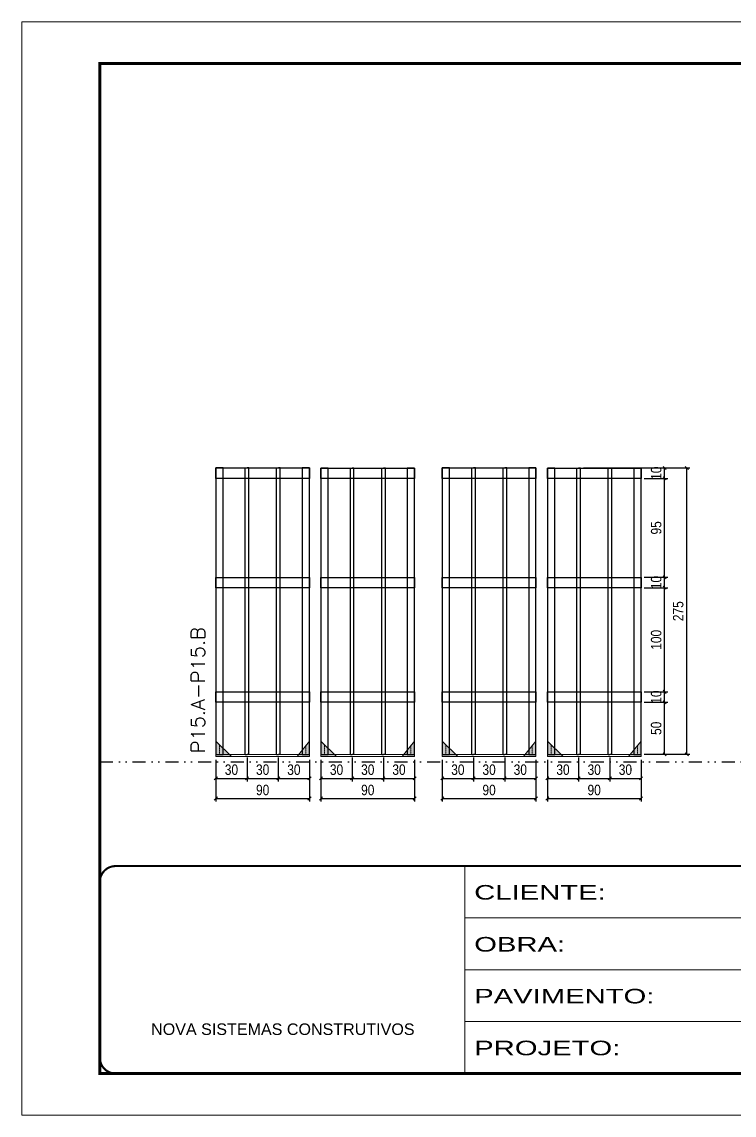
# Model space of a CAD drawing. Extents: x 14400 to 20667, y -21631 to 6985.
# Drawn here: x 19182 to 19867, y 3638 to 4688 of the extents above; entities that cross this region are included whole.
import ezdxf

# ---------------------------------------------------------------- set-up
doc = ezdxf.new("R2010")
doc.units = 0
for name, pattern in [('CONTINUO', [0]), ('DASHED', [0.75, 0.5, -0.25]), ('DIVIDE2', [0.625, 0.25, -0.125, 0, -0.125, 0, -0.125]), ('HIDDEN', [0.375, 0.25, -0.125])]:
    doc.linetypes.add(name, pattern=pattern)
for name, color, linetype in [('COTA', 241, 'Continuous'), ('Nível', 160, 'Continuous'), ('SARR_2.2x10', 60, 'Continuous'), ('SARR_3.5x7', 81, 'Continuous'), ('SARR_7x7', 40, 'Continuous')]:
    doc.layers.add(name, color=color, linetype=linetype)
for name, color, linetype, lineweight in [('Folhas', 255, 'Continuous', 9), ('Madeira', 126, 'Continuous', 18), ('Sarr 2.2x7', 40, 'Continuous', 9), ('SARRAFO DE PRESSAO', 251, 'DASHED', 9), ('Texto Seção', 7, 'Continuous', 15)]:
    doc.layers.add(name, color=color, linetype=linetype, lineweight=lineweight)
doc.styles.add('ARIAL', font='arial.ttf')
doc.styles.add('COTA TECNICA', font='techl___.ttf', dxfattribs={"height": 10})
doc.styles.add('REGUA-120', font='ROMANS.shx', dxfattribs={"height": 15})
doc.styles.add('Tecnologia', font='')
doc.styles.get('Tecnologia').set_extended_font_data('Forgotten Futurist')
doc.dimstyles.new('PAINEL', dxfattribs={"dimtxt": 10, "dimasz": 3, "dimexe": 3, "dimexo": 3, "dimgap": 3, "dimtad": 1, "dimdec": 1, "dimzin": 12, "dimdsep": 46, "dimtxsty": 'COTA TECNICA', "dimblk1": 'OBLIQUE', "dimblk2": 'OBLIQUE', "dimsah": 1, "dimcen": 0.9, "dimclrd": 4, "dimclre": 4, "dimclrt": 240, "dimadec": 1, "dimazin": 3, "dimtfac": 1, "dimtdec": 1, "dimtmove": 0, "dimatfit": 3, "dimfxl": 1, "dimtolj": 1, "dimtzin": 12, "dimarcsym": 0})

# ---------------------------------------------------------------- blocks, each defined once
blk = doc.blocks.new('9999999999')
at = {"color": 30, "linetype": 'CONTINUO'}
for p, q in [((98564.6, 34230.2), (98564.6, 34429.4)), ((98564.6, 34379.6), (99584, 34379.6)), ((98564.6, 34329.8), (99488, 34329.8)), ((98564.6, 34280), (99488, 34280))]:
    blk.add_line(p, q, dxfattribs=at)
at = {"color": 30, "linetype": 'CONTINUO', "const_width": 2}
blk.add_lwpolyline([(99584, 34230.2), (99584, 34414.4, 0.414214), (99569, 34429.4), (98229, 34429.4, 0.414214), (98214, 34414.4), (98214, 34245.2, 0.414214), (98229, 34230.2), (99584, 34230.2)], format="xyb", dxfattribs=at)
at = {"layer": 'Folhas'}
blk.add_lwpolyline([(98139, 34190.2), (99624, 34190.2), (99624, 35240.2), (98139, 35240.2)], close=True, dxfattribs=at)
at = {"layer": 'Folhas', "color": 30, "const_width": 3}
blk.add_lwpolyline([(98214, 34230.2), (99584, 34230.2), (99584, 35200.2), (98214, 35200.2)], close=True, dxfattribs=at)
at = {"color": 7, "linetype": 'Continuous', "ltscale": 5, "style": 'ARIAL'}
blk.add_text('NOVA SISTEMAS CONSTRUTIVOS', height=11.059, dxfattribs=at).set_placement((98263.2, 34267.2))
at = {"layer": 'Folhas', "color": 7, "style": 'Tecnologia', "width": 1.5}
for s, p in [('CLIENTE:', (98573.7, 34397.2)), ('OBRA:', (98573.7, 34347.3)), ('PAVIMENTO:', (98573.7, 34297.5)), ('PROJETO:', (98573.7, 34247.7))]:
    blk.add_text(s, height=14, dxfattribs=at).set_placement(p)
blk = doc.blocks.new('_Oblique')
at = {"color": 0, "linetype": 'ByBlock', "lineweight": -2}
blk.add_line((-0.5, -0.5), (0.5, 0.5), dxfattribs=at)
blk = doc.blocks.new('*D870')
at = {"layer": 'COTA', "color": 4, "lineweight": -2, "transparency": 16777216}
for p, q in [((19499.4, 3981.1), (19499.4, 3958)), ((19469.4, 3978.9), (19469.4, 3958)), ((19469.4, 3961), (19499.4, 3961))]:
    blk.add_line(p, q, dxfattribs=at)
at = {"layer": 'Defpoints', "color": 0, "transparency": 16777216}
for p in [(19469.4, 3981.9), (19499.4, 3984.1), (19499.4, 3961)]:
    blk.add_point(p, dxfattribs=at)
at = {"layer": 'COTA', "color": 4, "lineweight": -2, "transparency": 16777216, "xscale": 3, "yscale": 3, "zscale": 3, "rotation": 180}
blk.add_blockref('_Oblique', (19469.4, 3961), dxfattribs=at)
at = {"layer": 'COTA', "color": 4, "lineweight": -2, "transparency": 16777216, "xscale": 3, "yscale": 3, "zscale": 3}
blk.add_blockref('_Oblique', (19499.4, 3961), dxfattribs=at)
at = {"layer": 'COTA', "color": 240, "transparency": 16777216, "insert": (19484.4, 3969.3), "char_height": 10, "attachment_point": 5, "style": 'COTA TECNICA'}
blk.add_mtext('\\A1;30', dxfattribs=at)
blk = doc.blocks.new('*D871')
at = {"layer": 'COTA', "color": 4, "lineweight": -2, "transparency": 16777216}
for p, q in [((19499.4, 3981.1), (19499.4, 3958)), ((19529.4, 3981.1), (19529.4, 3958)), ((19499.4, 3961), (19529.4, 3961))]:
    blk.add_line(p, q, dxfattribs=at)
at = {"layer": 'Defpoints', "color": 0, "transparency": 16777216}
for p in [(19499.4, 3984.1), (19529.4, 3984.1), (19529.4, 3961)]:
    blk.add_point(p, dxfattribs=at)
at = {"layer": 'COTA', "color": 4, "lineweight": -2, "transparency": 16777216, "xscale": 3, "yscale": 3, "zscale": 3, "rotation": 180}
blk.add_blockref('_Oblique', (19499.4, 3961), dxfattribs=at)
at = {"layer": 'COTA', "color": 4, "lineweight": -2, "transparency": 16777216, "xscale": 3, "yscale": 3, "zscale": 3}
blk.add_blockref('_Oblique', (19529.4, 3961), dxfattribs=at)
at = {"layer": 'COTA', "color": 240, "transparency": 16777216, "insert": (19514.4, 3969.3), "char_height": 10, "attachment_point": 5, "style": 'COTA TECNICA'}
blk.add_mtext('\\A1;30', dxfattribs=at)
blk = doc.blocks.new('*D872')
at = {"layer": 'COTA', "color": 4, "lineweight": -2, "transparency": 16777216}
for p, q in [((19529.4, 3981.1), (19529.4, 3958)), ((19559.4, 3978.9), (19559.4, 3958)), ((19529.4, 3961), (19559.4, 3961))]:
    blk.add_line(p, q, dxfattribs=at)
at = {"layer": 'Defpoints', "color": 0, "transparency": 16777216}
for p in [(19529.4, 3984.1), (19559.4, 3981.9), (19559.4, 3961)]:
    blk.add_point(p, dxfattribs=at)
at = {"layer": 'COTA', "color": 4, "lineweight": -2, "transparency": 16777216, "xscale": 3, "yscale": 3, "zscale": 3, "rotation": 180}
blk.add_blockref('_Oblique', (19529.4, 3961), dxfattribs=at)
at = {"layer": 'COTA', "color": 4, "lineweight": -2, "transparency": 16777216, "xscale": 3, "yscale": 3, "zscale": 3}
blk.add_blockref('_Oblique', (19559.4, 3961), dxfattribs=at)
at = {"layer": 'COTA', "color": 240, "transparency": 16777216, "insert": (19544.4, 3969.3), "char_height": 10, "attachment_point": 5, "style": 'COTA TECNICA'}
blk.add_mtext('\\A1;30', dxfattribs=at)
blk = doc.blocks.new('*D873')
at = {"layer": 'COTA', "color": 4, "lineweight": -2, "transparency": 16777216}
for p, q in [((19469.4, 3978.9), (19469.4, 3938.7)), ((19559.4, 3978.9), (19559.4, 3938.7)), ((19469.4, 3941.7), (19559.4, 3941.7))]:
    blk.add_line(p, q, dxfattribs=at)
at = {"layer": 'Defpoints', "color": 0, "transparency": 16777216}
for p in [(19469.4, 3981.9), (19559.4, 3981.9), (19559.4, 3941.7)]:
    blk.add_point(p, dxfattribs=at)
at = {"layer": 'COTA', "color": 4, "lineweight": -2, "transparency": 16777216, "xscale": 3, "yscale": 3, "zscale": 3, "rotation": 180}
blk.add_blockref('_Oblique', (19469.4, 3941.7), dxfattribs=at)
at = {"layer": 'COTA', "color": 4, "lineweight": -2, "transparency": 16777216, "xscale": 3, "yscale": 3, "zscale": 3}
blk.add_blockref('_Oblique', (19559.4, 3941.7), dxfattribs=at)
at = {"layer": 'COTA', "color": 240, "transparency": 16777216, "insert": (19514.4, 3949.8), "char_height": 10, "attachment_point": 5, "style": 'COTA TECNICA'}
blk.add_mtext('\\A1;90', dxfattribs=at)
blk = doc.blocks.new('*D874')
at = {"layer": 'COTA', "color": 4, "lineweight": -2, "transparency": 16777216}
for p, q in [((19398.4, 3981.1), (19398.4, 3958)), ((19368.4, 3978.9), (19368.4, 3958)), ((19368.4, 3961), (19398.4, 3961))]:
    blk.add_line(p, q, dxfattribs=at)
at = {"layer": 'Defpoints', "color": 0, "transparency": 16777216}
for p in [(19368.4, 3981.9), (19398.4, 3984.1), (19398.4, 3961)]:
    blk.add_point(p, dxfattribs=at)
at = {"layer": 'COTA', "color": 4, "lineweight": -2, "transparency": 16777216, "xscale": 3, "yscale": 3, "zscale": 3, "rotation": 180}
blk.add_blockref('_Oblique', (19368.4, 3961), dxfattribs=at)
at = {"layer": 'COTA', "color": 4, "lineweight": -2, "transparency": 16777216, "xscale": 3, "yscale": 3, "zscale": 3}
blk.add_blockref('_Oblique', (19398.4, 3961), dxfattribs=at)
at = {"layer": 'COTA', "color": 240, "transparency": 16777216, "insert": (19383.4, 3969.3), "char_height": 10, "attachment_point": 5, "style": 'COTA TECNICA'}
blk.add_mtext('\\A1;30', dxfattribs=at)
blk = doc.blocks.new('*D875')
at = {"layer": 'COTA', "color": 4, "lineweight": -2, "transparency": 16777216}
for p, q in [((19398.4, 3981.1), (19398.4, 3958)), ((19428.4, 3981.1), (19428.4, 3958)), ((19398.4, 3961), (19428.4, 3961))]:
    blk.add_line(p, q, dxfattribs=at)
at = {"layer": 'Defpoints', "color": 0, "transparency": 16777216}
for p in [(19398.4, 3984.1), (19428.4, 3984.1), (19428.4, 3961)]:
    blk.add_point(p, dxfattribs=at)
at = {"layer": 'COTA', "color": 4, "lineweight": -2, "transparency": 16777216, "xscale": 3, "yscale": 3, "zscale": 3, "rotation": 180}
blk.add_blockref('_Oblique', (19398.4, 3961), dxfattribs=at)
at = {"layer": 'COTA', "color": 4, "lineweight": -2, "transparency": 16777216, "xscale": 3, "yscale": 3, "zscale": 3}
blk.add_blockref('_Oblique', (19428.4, 3961), dxfattribs=at)
at = {"layer": 'COTA', "color": 240, "transparency": 16777216, "insert": (19413.4, 3969.3), "char_height": 10, "attachment_point": 5, "style": 'COTA TECNICA'}
blk.add_mtext('\\A1;30', dxfattribs=at)
blk = doc.blocks.new('*D876')
at = {"layer": 'COTA', "color": 4, "lineweight": -2, "transparency": 16777216}
for p, q in [((19428.4, 3981.1), (19428.4, 3958)), ((19458.4, 3978.9), (19458.4, 3958)), ((19428.4, 3961), (19458.4, 3961))]:
    blk.add_line(p, q, dxfattribs=at)
at = {"layer": 'Defpoints', "color": 0, "transparency": 16777216}
for p in [(19428.4, 3984.1), (19458.4, 3981.9), (19458.4, 3961)]:
    blk.add_point(p, dxfattribs=at)
at = {"layer": 'COTA', "color": 4, "lineweight": -2, "transparency": 16777216, "xscale": 3, "yscale": 3, "zscale": 3, "rotation": 180}
blk.add_blockref('_Oblique', (19428.4, 3961), dxfattribs=at)
at = {"layer": 'COTA', "color": 4, "lineweight": -2, "transparency": 16777216, "xscale": 3, "yscale": 3, "zscale": 3}
blk.add_blockref('_Oblique', (19458.4, 3961), dxfattribs=at)
at = {"layer": 'COTA', "color": 240, "transparency": 16777216, "insert": (19443.4, 3969.3), "char_height": 10, "attachment_point": 5, "style": 'COTA TECNICA'}
blk.add_mtext('\\A1;30', dxfattribs=at)
blk = doc.blocks.new('*D877')
at = {"layer": 'COTA', "color": 4, "lineweight": -2, "transparency": 16777216}
for p, q in [((19368.4, 3978.9), (19368.4, 3938.7)), ((19458.4, 3978.9), (19458.4, 3938.7)), ((19368.4, 3941.7), (19458.4, 3941.7))]:
    blk.add_line(p, q, dxfattribs=at)
at = {"layer": 'Defpoints', "color": 0, "transparency": 16777216}
for p in [(19368.4, 3981.9), (19458.4, 3981.9), (19458.4, 3941.7)]:
    blk.add_point(p, dxfattribs=at)
at = {"layer": 'COTA', "color": 4, "lineweight": -2, "transparency": 16777216, "xscale": 3, "yscale": 3, "zscale": 3, "rotation": 180}
blk.add_blockref('_Oblique', (19368.4, 3941.7), dxfattribs=at)
at = {"layer": 'COTA', "color": 4, "lineweight": -2, "transparency": 16777216, "xscale": 3, "yscale": 3, "zscale": 3}
blk.add_blockref('_Oblique', (19458.4, 3941.7), dxfattribs=at)
at = {"layer": 'COTA', "color": 240, "transparency": 16777216, "insert": (19413.4, 3949.8), "char_height": 10, "attachment_point": 5, "style": 'COTA TECNICA'}
blk.add_mtext('\\A1;90', dxfattribs=at)
blk = doc.blocks.new('*D891')
at = {"layer": 'COTA', "color": 4, "lineweight": -2, "transparency": 16777216}
for p, q in [((19717, 3981.1), (19717, 3958)), ((19687, 3978.9), (19687, 3958)), ((19687, 3961), (19717, 3961))]:
    blk.add_line(p, q, dxfattribs=at)
at = {"layer": 'Defpoints', "color": 0, "transparency": 16777216}
for p in [(19687, 3981.9), (19717, 3984.1), (19717, 3961)]:
    blk.add_point(p, dxfattribs=at)
at = {"layer": 'COTA', "color": 4, "lineweight": -2, "transparency": 16777216, "xscale": 3, "yscale": 3, "zscale": 3, "rotation": 180}
blk.add_blockref('_Oblique', (19687, 3961), dxfattribs=at)
at = {"layer": 'COTA', "color": 4, "lineweight": -2, "transparency": 16777216, "xscale": 3, "yscale": 3, "zscale": 3}
blk.add_blockref('_Oblique', (19717, 3961), dxfattribs=at)
at = {"layer": 'COTA', "color": 240, "transparency": 16777216, "insert": (19702, 3969.3), "char_height": 10, "attachment_point": 5, "style": 'COTA TECNICA'}
blk.add_mtext('\\A1;30', dxfattribs=at)
blk = doc.blocks.new('*D892')
at = {"layer": 'COTA', "color": 4, "lineweight": -2, "transparency": 16777216}
for p, q in [((19717, 3981.1), (19717, 3958)), ((19747, 3981.1), (19747, 3958)), ((19717, 3961), (19747, 3961))]:
    blk.add_line(p, q, dxfattribs=at)
at = {"layer": 'Defpoints', "color": 0, "transparency": 16777216}
for p in [(19717, 3984.1), (19747, 3984.1), (19747, 3961)]:
    blk.add_point(p, dxfattribs=at)
at = {"layer": 'COTA', "color": 4, "lineweight": -2, "transparency": 16777216, "xscale": 3, "yscale": 3, "zscale": 3, "rotation": 180}
blk.add_blockref('_Oblique', (19717, 3961), dxfattribs=at)
at = {"layer": 'COTA', "color": 4, "lineweight": -2, "transparency": 16777216, "xscale": 3, "yscale": 3, "zscale": 3}
blk.add_blockref('_Oblique', (19747, 3961), dxfattribs=at)
at = {"layer": 'COTA', "color": 240, "transparency": 16777216, "insert": (19732, 3969.3), "char_height": 10, "attachment_point": 5, "style": 'COTA TECNICA'}
blk.add_mtext('\\A1;30', dxfattribs=at)
blk = doc.blocks.new('*D893')
at = {"layer": 'COTA', "color": 4, "lineweight": -2, "transparency": 16777216}
for p, q in [((19747, 3981.1), (19747, 3958)), ((19777, 3978.9), (19777, 3958)), ((19747, 3961), (19777, 3961))]:
    blk.add_line(p, q, dxfattribs=at)
at = {"layer": 'Defpoints', "color": 0, "transparency": 16777216}
for p in [(19747, 3984.1), (19777, 3981.9), (19777, 3961)]:
    blk.add_point(p, dxfattribs=at)
at = {"layer": 'COTA', "color": 4, "lineweight": -2, "transparency": 16777216, "xscale": 3, "yscale": 3, "zscale": 3, "rotation": 180}
blk.add_blockref('_Oblique', (19747, 3961), dxfattribs=at)
at = {"layer": 'COTA', "color": 4, "lineweight": -2, "transparency": 16777216, "xscale": 3, "yscale": 3, "zscale": 3}
blk.add_blockref('_Oblique', (19777, 3961), dxfattribs=at)
at = {"layer": 'COTA', "color": 240, "transparency": 16777216, "insert": (19762, 3969.3), "char_height": 10, "attachment_point": 5, "style": 'COTA TECNICA'}
blk.add_mtext('\\A1;30', dxfattribs=at)
blk = doc.blocks.new('*D894')
at = {"layer": 'COTA', "color": 4, "lineweight": -2, "transparency": 16777216}
for p, q in [((19687, 3978.9), (19687, 3938.7)), ((19777, 3978.9), (19777, 3938.7)), ((19687, 3941.7), (19777, 3941.7))]:
    blk.add_line(p, q, dxfattribs=at)
at = {"layer": 'Defpoints', "color": 0, "transparency": 16777216}
for p in [(19687, 3981.9), (19777, 3981.9), (19777, 3941.7)]:
    blk.add_point(p, dxfattribs=at)
at = {"layer": 'COTA', "color": 4, "lineweight": -2, "transparency": 16777216, "xscale": 3, "yscale": 3, "zscale": 3, "rotation": 180}
blk.add_blockref('_Oblique', (19687, 3941.7), dxfattribs=at)
at = {"layer": 'COTA', "color": 4, "lineweight": -2, "transparency": 16777216, "xscale": 3, "yscale": 3, "zscale": 3}
blk.add_blockref('_Oblique', (19777, 3941.7), dxfattribs=at)
at = {"layer": 'COTA', "color": 240, "transparency": 16777216, "insert": (19732, 3949.8), "char_height": 10, "attachment_point": 5, "style": 'COTA TECNICA'}
blk.add_mtext('\\A1;90', dxfattribs=at)
blk = doc.blocks.new('*D895')
at = {"layer": 'COTA', "color": 4, "lineweight": -2, "transparency": 16777216}
for p, q in [((19780, 4034.1), (19802.7, 4034.1)), ((19799.7, 3984.1), (19799.7, 4034.1)), ((19780, 3984.1), (19802.7, 3984.1))]:
    blk.add_line(p, q, dxfattribs=at)
at = {"layer": 'Defpoints', "color": 0, "transparency": 16777216}
for p in [(19777, 4034.1), (19799.7, 4034.1), (19777, 3984.1)]:
    blk.add_point(p, dxfattribs=at)
at = {"layer": 'COTA', "color": 4, "lineweight": -2, "transparency": 16777216, "xscale": 3, "yscale": 3, "zscale": 3}
for p, rotation in [((19799.7, 4034.1), 90), ((19799.7, 3984.1), 270)]:
    blk.add_blockref('_Oblique', p, dxfattribs=dict(at, rotation=rotation))
at = {"layer": 'COTA', "color": 240, "transparency": 16777216, "insert": (19791.6, 4009.1), "char_height": 10, "attachment_point": 5, "rotation": 90, "style": 'COTA TECNICA'}
blk.add_mtext('\\A1;50', dxfattribs=at)
blk = doc.blocks.new('*D896')
at = {"layer": 'COTA', "color": 4, "lineweight": -2, "transparency": 16777216}
for p, q in [((19780, 4044.1), (19802.7, 4044.1)), ((19799.7, 4034.1), (19799.7, 4044.1)), ((19780, 4034.1), (19802.7, 4034.1))]:
    blk.add_line(p, q, dxfattribs=at)
at = {"layer": 'Defpoints', "color": 0, "transparency": 16777216}
for p in [(19777, 4044.1), (19799.7, 4044.1), (19777, 4034.1)]:
    blk.add_point(p, dxfattribs=at)
at = {"layer": 'COTA', "color": 4, "lineweight": -2, "transparency": 16777216, "xscale": 3, "yscale": 3, "zscale": 3}
for p, rotation in [((19799.7, 4044.1), 90), ((19799.7, 4034.1), 270)]:
    blk.add_blockref('_Oblique', p, dxfattribs=dict(at, rotation=rotation))
at = {"layer": 'COTA', "color": 240, "transparency": 16777216, "insert": (19791.6, 4039.1), "char_height": 10, "attachment_point": 5, "rotation": 90, "style": 'COTA TECNICA'}
blk.add_mtext('\\A1;10', dxfattribs=at)
blk = doc.blocks.new('*D897')
at = {"layer": 'COTA', "color": 4, "lineweight": -2, "transparency": 16777216}
for p, q in [((19780, 4144.1), (19802.7, 4144.1)), ((19799.7, 4044.1), (19799.7, 4144.1)), ((19780, 4044.1), (19802.7, 4044.1))]:
    blk.add_line(p, q, dxfattribs=at)
at = {"layer": 'Defpoints', "color": 0, "transparency": 16777216}
for p in [(19777, 4144.1), (19799.7, 4144.1), (19777, 4044.1)]:
    blk.add_point(p, dxfattribs=at)
at = {"layer": 'COTA', "color": 4, "lineweight": -2, "transparency": 16777216, "xscale": 3, "yscale": 3, "zscale": 3}
for p, rotation in [((19799.7, 4144.1), 90), ((19799.7, 4044.1), 270)]:
    blk.add_blockref('_Oblique', p, dxfattribs=dict(at, rotation=rotation))
at = {"layer": 'COTA', "color": 240, "transparency": 16777216, "insert": (19791.6, 4094.1), "char_height": 10, "attachment_point": 5, "rotation": 90, "style": 'COTA TECNICA'}
blk.add_mtext('\\A1;100', dxfattribs=at)
blk = doc.blocks.new('*D898')
at = {"layer": 'COTA', "color": 4, "lineweight": -2, "transparency": 16777216}
for p, q in [((19780, 4154.1), (19802.7, 4154.1)), ((19799.7, 4144.1), (19799.7, 4154.1)), ((19780, 4144.1), (19802.7, 4144.1))]:
    blk.add_line(p, q, dxfattribs=at)
at = {"layer": 'Defpoints', "color": 0, "transparency": 16777216}
for p in [(19777, 4154.1), (19799.7, 4154.1), (19777, 4144.1)]:
    blk.add_point(p, dxfattribs=at)
at = {"layer": 'COTA', "color": 4, "lineweight": -2, "transparency": 16777216, "xscale": 3, "yscale": 3, "zscale": 3}
for p, rotation in [((19799.7, 4154.1), 90), ((19799.7, 4144.1), 270)]:
    blk.add_blockref('_Oblique', p, dxfattribs=dict(at, rotation=rotation))
at = {"layer": 'COTA', "color": 240, "transparency": 16777216, "insert": (19791.6, 4149.1), "char_height": 10, "attachment_point": 5, "rotation": 90, "style": 'COTA TECNICA'}
blk.add_mtext('\\A1;10', dxfattribs=at)
blk = doc.blocks.new('*D899')
at = {"layer": 'COTA', "color": 4, "lineweight": -2, "transparency": 16777216}
for p, q in [((19616, 3981.1), (19616, 3958)), ((19586, 3978.9), (19586, 3958)), ((19586, 3961), (19616, 3961))]:
    blk.add_line(p, q, dxfattribs=at)
at = {"layer": 'Defpoints', "color": 0, "transparency": 16777216}
for p in [(19586, 3981.9), (19616, 3984.1), (19616, 3961)]:
    blk.add_point(p, dxfattribs=at)
at = {"layer": 'COTA', "color": 4, "lineweight": -2, "transparency": 16777216, "xscale": 3, "yscale": 3, "zscale": 3, "rotation": 180}
blk.add_blockref('_Oblique', (19586, 3961), dxfattribs=at)
at = {"layer": 'COTA', "color": 4, "lineweight": -2, "transparency": 16777216, "xscale": 3, "yscale": 3, "zscale": 3}
blk.add_blockref('_Oblique', (19616, 3961), dxfattribs=at)
at = {"layer": 'COTA', "color": 240, "transparency": 16777216, "insert": (19601, 3969.3), "char_height": 10, "attachment_point": 5, "style": 'COTA TECNICA'}
blk.add_mtext('\\A1;30', dxfattribs=at)
blk = doc.blocks.new('*D900')
at = {"layer": 'COTA', "color": 4, "lineweight": -2, "transparency": 16777216}
for p, q in [((19616, 3981.1), (19616, 3958)), ((19646, 3981.1), (19646, 3958)), ((19616, 3961), (19646, 3961))]:
    blk.add_line(p, q, dxfattribs=at)
at = {"layer": 'Defpoints', "color": 0, "transparency": 16777216}
for p in [(19616, 3984.1), (19646, 3984.1), (19646, 3961)]:
    blk.add_point(p, dxfattribs=at)
at = {"layer": 'COTA', "color": 4, "lineweight": -2, "transparency": 16777216, "xscale": 3, "yscale": 3, "zscale": 3, "rotation": 180}
blk.add_blockref('_Oblique', (19616, 3961), dxfattribs=at)
at = {"layer": 'COTA', "color": 4, "lineweight": -2, "transparency": 16777216, "xscale": 3, "yscale": 3, "zscale": 3}
blk.add_blockref('_Oblique', (19646, 3961), dxfattribs=at)
at = {"layer": 'COTA', "color": 240, "transparency": 16777216, "insert": (19631, 3969.3), "char_height": 10, "attachment_point": 5, "style": 'COTA TECNICA'}
blk.add_mtext('\\A1;30', dxfattribs=at)
blk = doc.blocks.new('*D901')
at = {"layer": 'COTA', "color": 4, "lineweight": -2, "transparency": 16777216}
for p, q in [((19646, 3981.1), (19646, 3958)), ((19676, 3978.9), (19676, 3958)), ((19646, 3961), (19676, 3961))]:
    blk.add_line(p, q, dxfattribs=at)
at = {"layer": 'Defpoints', "color": 0, "transparency": 16777216}
for p in [(19646, 3984.1), (19676, 3981.9), (19676, 3961)]:
    blk.add_point(p, dxfattribs=at)
at = {"layer": 'COTA', "color": 4, "lineweight": -2, "transparency": 16777216, "xscale": 3, "yscale": 3, "zscale": 3, "rotation": 180}
blk.add_blockref('_Oblique', (19646, 3961), dxfattribs=at)
at = {"layer": 'COTA', "color": 4, "lineweight": -2, "transparency": 16777216, "xscale": 3, "yscale": 3, "zscale": 3}
blk.add_blockref('_Oblique', (19676, 3961), dxfattribs=at)
at = {"layer": 'COTA', "color": 240, "transparency": 16777216, "insert": (19661, 3969.3), "char_height": 10, "attachment_point": 5, "style": 'COTA TECNICA'}
blk.add_mtext('\\A1;30', dxfattribs=at)
blk = doc.blocks.new('*D902')
at = {"layer": 'COTA', "color": 4, "lineweight": -2, "transparency": 16777216}
for p, q in [((19586, 3978.9), (19586, 3938.7)), ((19676, 3978.9), (19676, 3938.7)), ((19586, 3941.7), (19676, 3941.7))]:
    blk.add_line(p, q, dxfattribs=at)
at = {"layer": 'Defpoints', "color": 0, "transparency": 16777216}
for p in [(19586, 3981.9), (19676, 3981.9), (19676, 3941.7)]:
    blk.add_point(p, dxfattribs=at)
at = {"layer": 'COTA', "color": 4, "lineweight": -2, "transparency": 16777216, "xscale": 3, "yscale": 3, "zscale": 3, "rotation": 180}
blk.add_blockref('_Oblique', (19586, 3941.7), dxfattribs=at)
at = {"layer": 'COTA', "color": 4, "lineweight": -2, "transparency": 16777216, "xscale": 3, "yscale": 3, "zscale": 3}
blk.add_blockref('_Oblique', (19676, 3941.7), dxfattribs=at)
at = {"layer": 'COTA', "color": 240, "transparency": 16777216, "insert": (19631, 3949.8), "char_height": 10, "attachment_point": 5, "style": 'COTA TECNICA'}
blk.add_mtext('\\A1;90', dxfattribs=at)
blk = doc.blocks.new('*D903')
at = {"layer": 'COTA', "color": 4, "lineweight": -2, "transparency": 16777216}
for p, q in [((19721.8, 4259.1), (19824, 4259.1)), ((19821, 3984.1), (19821, 4259.1)), ((19780, 3984.1), (19824, 3984.1))]:
    blk.add_line(p, q, dxfattribs=at)
at = {"layer": 'Defpoints', "color": 0, "transparency": 16777216}
for p in [(19718.8, 4259.1), (19821, 4259.1), (19777, 3984.1)]:
    blk.add_point(p, dxfattribs=at)
at = {"layer": 'COTA', "color": 4, "lineweight": -2, "transparency": 16777216, "xscale": 3, "yscale": 3, "zscale": 3}
for p, rotation in [((19821, 4259.1), 90), ((19821, 3984.1), 270)]:
    blk.add_blockref('_Oblique', p, dxfattribs=dict(at, rotation=rotation))
at = {"layer": 'COTA', "color": 240, "transparency": 16777216, "insert": (19812.8, 4121.6), "char_height": 10, "attachment_point": 5, "rotation": 90, "style": 'COTA TECNICA'}
blk.add_mtext('\\A1;275', dxfattribs=at)
blk = doc.blocks.new('*D904')
at = {"layer": 'COTA', "color": 4, "lineweight": -2, "transparency": 16777216}
for p, q in [((19780, 4259.1), (19802.7, 4259.1)), ((19799.7, 4249.1), (19799.7, 4259.1)), ((19780, 4249.1), (19802.7, 4249.1))]:
    blk.add_line(p, q, dxfattribs=at)
at = {"layer": 'Defpoints', "color": 0, "transparency": 16777216}
for p in [(19777, 4259.1), (19799.7, 4259.1), (19777, 4249.1)]:
    blk.add_point(p, dxfattribs=at)
at = {"layer": 'COTA', "color": 4, "lineweight": -2, "transparency": 16777216, "xscale": 3, "yscale": 3, "zscale": 3}
for p, rotation in [((19799.7, 4259.1), 90), ((19799.7, 4249.1), 270)]:
    blk.add_blockref('_Oblique', p, dxfattribs=dict(at, rotation=rotation))
at = {"layer": 'COTA', "color": 240, "transparency": 16777216, "insert": (19791.6, 4254.1), "char_height": 10, "attachment_point": 5, "rotation": 90, "style": 'COTA TECNICA'}
blk.add_mtext('\\A1;10', dxfattribs=at)
blk = doc.blocks.new('*D905')
at = {"layer": 'COTA', "color": 4, "lineweight": -2, "transparency": 16777216}
for p, q in [((19780, 4249.1), (19802.7, 4249.1)), ((19799.7, 4154.1), (19799.7, 4249.1)), ((19780, 4154.1), (19802.7, 4154.1))]:
    blk.add_line(p, q, dxfattribs=at)
at = {"layer": 'Defpoints', "color": 0, "transparency": 16777216}
for p in [(19777, 4249.1), (19799.7, 4249.1), (19777, 4154.1)]:
    blk.add_point(p, dxfattribs=at)
at = {"layer": 'COTA', "color": 4, "lineweight": -2, "transparency": 16777216, "xscale": 3, "yscale": 3, "zscale": 3}
for p, rotation in [((19799.7, 4249.1), 90), ((19799.7, 4154.1), 270)]:
    blk.add_blockref('_Oblique', p, dxfattribs=dict(at, rotation=rotation))
at = {"layer": 'COTA', "color": 240, "transparency": 16777216, "insert": (19791.6, 4201.6), "char_height": 10, "attachment_point": 5, "rotation": 90, "style": 'COTA TECNICA'}
blk.add_mtext('\\A1;95', dxfattribs=at)

msp = doc.modelspace()

# ---------------------------------------------------------------- hatches: boundary and pattern name
at = {"layer": 'Madeira'}
h = msp.add_hatch(color=252, dxfattribs=at)
h.dxf.hatch_style = 2
h.paths.add_polyline_path([(19368.41, 3996.86), (19368.41, 3981.86), (19383.41, 3981.86)])
h = msp.add_hatch(color=252, dxfattribs=at)
h.dxf.hatch_style = 2
h.paths.add_polyline_path([(19458.41, 3996.86), (19458.41, 3981.86), (19446.41, 3981.86)])
h = msp.add_hatch(color=252, dxfattribs=at)
h.dxf.hatch_style = 2
h.paths.add_polyline_path([(19469.41, 3996.86), (19469.41, 3981.86), (19484.41, 3981.86)])
h = msp.add_hatch(color=252, dxfattribs=at)
h.dxf.hatch_style = 2
h.paths.add_polyline_path([(19559.41, 3996.86), (19559.41, 3981.86), (19547.41, 3981.86)])
h = msp.add_hatch(color=252, dxfattribs=at)
h.dxf.hatch_style = 2
h.paths.add_polyline_path([(19586.04, 3996.86), (19586.04, 3981.86), (19601.04, 3981.86)])
h = msp.add_hatch(color=252, dxfattribs=at)
h.dxf.hatch_style = 2
h.paths.add_polyline_path([(19676.04, 3996.86), (19676.04, 3981.86), (19664.04, 3981.86)])
h = msp.add_hatch(color=252, dxfattribs=at)
h.dxf.hatch_style = 2
h.paths.add_polyline_path([(19687.04, 3996.86), (19687.04, 3981.86), (19702.04, 3981.86)])
h = msp.add_hatch(color=252, dxfattribs=at)
h.dxf.hatch_style = 2
h.paths.add_polyline_path([(19777.04, 3996.86), (19777.04, 3981.86), (19765.04, 3981.86)])

# ---------------------------------------------------------------- linework, layer by layer
at = {"layer": 'Madeira', "color": 250, "linetype": 'HIDDEN'}
for p, q in [((19371.91, 3993.36), (19371.91, 3984.06)), ((19454.91, 3993.36), (19454.91, 3984.06)), ((19472.91, 3993.36), (19472.91, 3984.06)), ((19555.91, 3993.36), (19555.91, 3984.06)), ((19589.54, 3993.36), (19589.54, 3984.06)), ((19672.54, 3993.36), (19672.54, 3984.06)), ((19690.54, 3993.36), (19690.54, 3984.06)), ((19773.54, 3993.36), (19773.54, 3984.06)), ((19378.25, 3984.06), (19368.41, 3984.06)), ((19378.25, 3984.06), (19368.41, 3984.06)), ((19448.58, 3984.06), (19458.41, 3984.06)), ((19448.58, 3984.06), (19458.41, 3984.06)), ((19479.25, 3984.06), (19469.41, 3984.06)), ((19479.25, 3984.06), (19469.41, 3984.06)), ((19549.58, 3984.06), (19559.41, 3984.06)), ((19549.58, 3984.06), (19559.41, 3984.06)), ((19595.87, 3984.06), (19586.04, 3984.06)), ((19595.87, 3984.06), (19586.04, 3984.06)), ((19666.2, 3984.06), (19676.04, 3984.06)), ((19666.2, 3984.06), (19676.04, 3984.06)), ((19696.87, 3984.06), (19687.04, 3984.06)), ((19696.87, 3984.06), (19687.04, 3984.06)), ((19767.2, 3984.06), (19777.04, 3984.06)), ((19767.2, 3984.06), (19777.04, 3984.06))]:
    msp.add_line(p, q, dxfattribs=at)
at = {"layer": 'Madeira', "color": 1, "linetype": 'HIDDEN'}
for p, q in [((19371.91, 3993.36), (19371.91, 3984.06)), ((19454.91, 3993.36), (19454.91, 3984.06)), ((19472.91, 3993.36), (19472.91, 3984.06)), ((19555.91, 3993.36), (19555.91, 3984.06)), ((19589.54, 3993.36), (19589.54, 3984.06)), ((19672.54, 3993.36), (19672.54, 3984.06)), ((19690.54, 3993.36), (19690.54, 3984.06)), ((19773.54, 3993.36), (19773.54, 3984.06)), ((19384.21, 3984.06), (19368.41, 3984.06)), ((19375.41, 3989.86), (19375.41, 3984.06)), ((19431.61, 3984.06), (19458.41, 3984.06)), ((19485.21, 3984.06), (19469.41, 3984.06)), ((19476.41, 3989.86), (19476.41, 3984.06)), ((19532.61, 3984.06), (19559.41, 3984.06)), ((19601.84, 3984.06), (19586.04, 3984.06)), ((19593.04, 3989.86), (19593.04, 3984.06)), ((19649.24, 3984.06), (19676.04, 3984.06)), ((19702.84, 3984.06), (19687.04, 3984.06)), ((19694.04, 3989.86), (19694.04, 3984.06)), ((19750.24, 3984.06), (19777.04, 3984.06))]:
    msp.add_line(p, q, dxfattribs=at)
at = {"layer": 'Madeira', "color": 250}
for p, q in [((19368.41, 3984.06), (19368.41, 3981.86)), ((19368.41, 3984.06), (19368.41, 3981.86)), ((19368.41, 3984.06), (19368.41, 3981.86)), ((19469.41, 3984.06), (19469.41, 3981.86)), ((19469.41, 3984.06), (19469.41, 3981.86)), ((19469.41, 3984.06), (19469.41, 3981.86)), ((19586.04, 3984.06), (19586.04, 3981.86)), ((19586.04, 3984.06), (19586.04, 3981.86)), ((19586.04, 3984.06), (19586.04, 3981.86)), ((19687.04, 3984.06), (19687.04, 3981.86)), ((19687.04, 3984.06), (19687.04, 3981.86)), ((19687.04, 3984.06), (19687.04, 3981.86))]:
    msp.add_line(p, q, dxfattribs=at)
at = {"layer": 'Madeira', "color": 0}
for points in [[(19368.41, 3996.86), (19368.41, 3981.86), (19383.41, 3981.86), (19368.41, 3996.86)], [(19458.41, 3996.86), (19458.41, 3981.86), (19446.41, 3981.86), (19458.41, 3996.86)], [(19469.41, 3996.86), (19469.41, 3981.86), (19484.41, 3981.86), (19469.41, 3996.86)], [(19559.41, 3996.86), (19559.41, 3981.86), (19547.41, 3981.86), (19559.41, 3996.86)], [(19586.04, 3996.86), (19586.04, 3981.86), (19601.04, 3981.86), (19586.04, 3996.86)], [(19676.04, 3996.86), (19676.04, 3981.86), (19664.04, 3981.86), (19676.04, 3996.86)], [(19687.04, 3996.86), (19687.04, 3981.86), (19702.04, 3981.86), (19687.04, 3996.86)], [(19777.04, 3996.86), (19777.04, 3981.86), (19765.04, 3981.86), (19777.04, 3996.86)]]:
    msp.add_lwpolyline(points, dxfattribs=at)
at = {"layer": 'Nível', "color": 4, "linetype": 'DIVIDE2', "ltscale": 50}
msp.add_line((19256.97, 3976.86), (20626.97, 3976.86), dxfattribs=at)
at = {"layer": 'Sarr 2.2x7'}
for p, q in [((19368.41, 3984.06), (19368.41, 3981.86)), ((19458.41, 3981.86), (19458.41, 3984.06)), ((19469.41, 3984.06), (19469.41, 3981.86)), ((19559.41, 3981.86), (19559.41, 3984.06)), ((19586.04, 3984.06), (19586.04, 3981.86)), ((19676.04, 3981.86), (19676.04, 3984.06)), ((19687.04, 3984.06), (19687.04, 3981.86)), ((19777.04, 3981.86), (19777.04, 3984.06))]:
    msp.add_line(p, q, dxfattribs=at)
for points in [[(19458.41, 3984.06), (19368.41, 3984.06), (19368.41, 3981.86), (19458.41, 3981.86)], [(19559.41, 3984.06), (19469.41, 3984.06), (19469.41, 3981.86), (19559.41, 3981.86)], [(19676.04, 3984.06), (19586.04, 3984.06), (19586.04, 3981.86), (19676.04, 3981.86)], [(19777.04, 3984.06), (19687.04, 3984.06), (19687.04, 3981.86), (19777.04, 3981.86)]]:
    msp.add_lwpolyline(points, close=True, dxfattribs=at)
at = {"layer": 'SARR_2.2x10'}
for points in [[(19368.42, 4259.1), (19458.41, 4259.1), (19458.41, 4249.1), (19368.42, 4249.1)], [(19469.42, 4259.09), (19559.41, 4259.09), (19559.41, 4249.09), (19469.42, 4249.09)], [(19586.04, 4259.1), (19676.04, 4259.1), (19676.04, 4249.1), (19586.04, 4249.1)], [(19687.04, 4259.09), (19777.04, 4259.09), (19777.04, 4249.09), (19687.04, 4249.09)], [(19368.41, 4154.06), (19458.41, 4154.06), (19458.41, 4144.06), (19368.41, 4144.06)], [(19469.42, 4154.06), (19559.41, 4154.06), (19559.41, 4144.06), (19469.42, 4144.06)], [(19586.04, 4154.06), (19676.04, 4154.06), (19676.04, 4144.06), (19586.04, 4144.06)], [(19687.04, 4154.06), (19777.04, 4154.06), (19777.04, 4144.06), (19687.04, 4144.06)], [(19368.41, 4044.06), (19458.41, 4044.06), (19458.41, 4034.06), (19368.41, 4034.06)], [(19469.42, 4044.06), (19559.41, 4044.06), (19559.41, 4034.06), (19469.42, 4034.06)], [(19586.04, 4044.06), (19676.04, 4044.06), (19676.04, 4034.06), (19586.04, 4034.06)], [(19687.04, 4044.06), (19777.04, 4044.06), (19777.04, 4034.06), (19687.04, 4034.06)]]:
    msp.add_lwpolyline(points, close=True, dxfattribs=at)
at = {"layer": 'SARR_3.5x7'}
for p, q in [((19396.66, 3984.06), (19396.67, 4259.1)), ((19396.67, 4259.1), (19398.42, 4259.1)), ((19400.17, 4259.1), (19398.42, 4259.1)), ((19400.16, 3984.06), (19400.17, 4259.1)), ((19426.79, 3984.06), (19426.79, 4259.1)), ((19426.79, 4259.1), (19428.54, 4259.1)), ((19430.29, 4259.1), (19428.54, 4259.1)), ((19430.29, 3984.06), (19430.29, 4259.1)), ((19497.66, 3984.06), (19497.67, 4259.09)), ((19497.67, 4259.09), (19499.42, 4259.09)), ((19501.17, 4259.09), (19499.42, 4259.09)), ((19501.16, 3984.06), (19501.17, 4259.09)), ((19527.79, 3984.06), (19527.79, 4259.09)), ((19527.79, 4259.09), (19529.54, 4259.09)), ((19531.29, 4259.09), (19529.54, 4259.09)), ((19531.29, 3984.06), (19531.29, 4259.09)), ((19614.29, 3984.06), (19614.29, 4259.1)), ((19614.29, 4259.1), (19616.04, 4259.1)), ((19617.79, 4259.1), (19616.04, 4259.1)), ((19617.79, 3984.06), (19617.79, 4259.1)), ((19644.42, 3984.06), (19644.42, 4259.1)), ((19644.42, 4259.1), (19646.17, 4259.1)), ((19647.92, 4259.1), (19646.17, 4259.1)), ((19647.92, 3984.06), (19647.92, 4259.1)), ((19715.29, 3984.06), (19715.29, 4259.09)), ((19715.29, 4259.09), (19717.04, 4259.09)), ((19718.79, 4259.09), (19717.04, 4259.09)), ((19718.79, 3984.06), (19718.79, 4259.09)), ((19745.42, 3984.06), (19745.42, 4259.09)), ((19745.42, 4259.09), (19747.17, 4259.09)), ((19748.92, 4259.09), (19747.17, 4259.09)), ((19748.92, 3984.06), (19748.92, 4259.09)), ((19396.66, 3984.06), (19398.41, 3984.06)), ((19400.16, 3984.06), (19398.41, 3984.06)), ((19426.79, 3984.06), (19428.54, 3984.06)), ((19430.29, 3984.06), (19428.54, 3984.06)), ((19497.66, 3984.06), (19499.41, 3984.06)), ((19501.16, 3984.06), (19499.41, 3984.06)), ((19527.79, 3984.06), (19529.54, 3984.06)), ((19531.29, 3984.06), (19529.54, 3984.06)), ((19614.29, 3984.06), (19616.04, 3984.06)), ((19617.79, 3984.06), (19616.04, 3984.06)), ((19644.42, 3984.06), (19646.17, 3984.06)), ((19647.92, 3984.06), (19646.17, 3984.06)), ((19715.29, 3984.06), (19717.04, 3984.06)), ((19718.79, 3984.06), (19717.04, 3984.06)), ((19745.42, 3984.06), (19747.17, 3984.06)), ((19748.92, 3984.06), (19747.17, 3984.06))]:
    msp.add_line(p, q, dxfattribs=at)
at = {"layer": 'SARR_7x7'}
for points in [[(19368.41, 3984.06), (19375.41, 3984.06), (19375.42, 4259.1), (19368.42, 4259.1)], [(19451.41, 3984.06), (19458.41, 3984.06), (19458.42, 4259.1), (19451.42, 4259.1)], [(19469.41, 3984.06), (19476.41, 3984.06), (19476.42, 4259.09), (19469.42, 4259.09)], [(19552.41, 3984.06), (19559.41, 3984.06), (19559.42, 4259.09), (19552.42, 4259.09)], [(19586.04, 3984.06), (19593.04, 3984.06), (19593.04, 4259.1), (19586.04, 4259.1)], [(19669.04, 3984.06), (19676.04, 3984.06), (19676.04, 4259.1), (19669.04, 4259.1)], [(19687.04, 3984.06), (19694.04, 3984.06), (19694.04, 4259.09), (19687.04, 4259.09)], [(19770.04, 3984.06), (19777.04, 3984.06), (19777.04, 4259.09), (19770.04, 4259.09)]]:
    msp.add_lwpolyline(points, close=True, dxfattribs=at)

# ---------------------------------------------------------------- block references
at = {"layer": 'SARRAFO DE PRESSAO', "color": 6, "linetype": 'ByBlock'}
msp.add_blockref('9999999999', (-78957.01, -30552.63), dxfattribs=at)

# ---------------------------------------------------------------- texts
at = {"layer": 'Texto Seção', "style": 'REGUA-120', "width": 1.05}
msp.add_text('P15.A-P15.B', height=13, rotation=90, dxfattribs=at).set_placement((19357.73, 3985.16))

# ---------------------------------------------------------------- dimensions: what is measured, and where the dimension line sits
at = {"layer": 'COTA'}
for base, p1, p2, picture, middle in [((19820.95, 4259.1), (19777.04, 3984.06), (19718.79, 4259.1), '*D903', (19812.84, 4121.58)), ((19799.74, 4144.06), (19777.04, 4044.06), (19777.04, 4144.06), '*D897', (19791.63, 4094.06)), ((19799.74, 4034.06), (19777.04, 3984.06), (19777.04, 4034.06), '*D895', (19791.63, 4009.06))]:
    dim = msp.add_linear_dim(base=base, p1=p1, p2=p2, angle=90, dimstyle='PAINEL', override={"dimtmove": 1}, dxfattribs=at)
    dim.commit()
    dim.dimension.update_dxf_attribs({"geometry": picture, "text_midpoint": middle})
for base, p1, p2, picture, middle in [((19799.74, 4259.09), (19777.04, 4249.09), (19777.04, 4259.09), '*D904', (19799.74, 4254.09)), ((19799.74, 4154.06), (19777.04, 4144.06), (19777.04, 4154.06), '*D898', (19799.74, 4149.06)), ((19799.74, 4044.06), (19777.04, 4034.06), (19777.04, 4044.06), '*D896', (19799.74, 4039.06))]:
    dim = msp.add_linear_dim(base=base, p1=p1, p2=p2, angle=90, dimstyle='PAINEL', override={"dimtmove": 1}, dxfattribs=at)
    dim.commit()
    dim.dimension.update_dxf_attribs({"geometry": picture, "text_midpoint": middle, "dimtype": 160})
dim = msp.add_linear_dim(base=(19799.74, 4249.09), p1=(19777.04, 4154.06), p2=(19777.04, 4249.09), angle=90, dimstyle='PAINEL', dxfattribs=at)
dim.commit()
dim.dimension.update_dxf_attribs({"geometry": '*D905', "text_midpoint": (19791.6, 4201.58)})
for base, p1, p2, picture, middle in [((19398.41, 3961.04), (19368.41, 3981.86), (19398.41, 3984.06), '*D874', (19383.41, 3969.26)), ((19458.41, 3941.68), (19368.41, 3981.86), (19458.41, 3981.86), '*D877', (19413.41, 3949.81)), ((19428.41, 3961.04), (19398.41, 3984.06), (19428.41, 3984.06), '*D875', (19413.41, 3969.26)), ((19458.41, 3961.04), (19428.41, 3984.06), (19458.41, 3981.86), '*D876', (19443.41, 3969.26)), ((19499.41, 3961.04), (19469.41, 3981.86), (19499.41, 3984.06), '*D870', (19484.41, 3969.26)), ((19559.41, 3941.68), (19469.41, 3981.86), (19559.41, 3981.86), '*D873', (19514.41, 3949.81)), ((19529.41, 3961.04), (19499.41, 3984.06), (19529.41, 3984.06), '*D871', (19514.41, 3969.26)), ((19559.41, 3961.04), (19529.41, 3984.06), (19559.41, 3981.86), '*D872', (19544.41, 3969.26)), ((19616.04, 3961.04), (19586.04, 3981.86), (19616.04, 3984.06), '*D899', (19601.04, 3969.26)), ((19676.04, 3941.68), (19586.04, 3981.86), (19676.04, 3981.86), '*D902', (19631.04, 3949.81)), ((19646.04, 3961.04), (19616.04, 3984.06), (19646.04, 3984.06), '*D900', (19631.04, 3969.26)), ((19676.04, 3961.04), (19646.04, 3984.06), (19676.04, 3981.86), '*D901', (19661.04, 3969.26)), ((19717.04, 3961.04), (19687.04, 3981.86), (19717.04, 3984.06), '*D891', (19702.04, 3969.26)), ((19777.04, 3941.68), (19687.04, 3981.86), (19777.04, 3981.86), '*D894', (19732.04, 3949.81)), ((19747.04, 3961.04), (19717.04, 3984.06), (19747.04, 3984.06), '*D892', (19732.04, 3969.26)), ((19777.04, 3961.04), (19747.04, 3984.06), (19777.04, 3981.86), '*D893', (19762.04, 3969.26))]:
    dim = msp.add_linear_dim(base=base, p1=p1, p2=p2, dimstyle='PAINEL', override={"dimtmove": 1}, dxfattribs=at)
    dim.commit()
    dim.dimension.update_dxf_attribs({"geometry": picture, "text_midpoint": middle})

doc.saveas('drawing.dxf')
